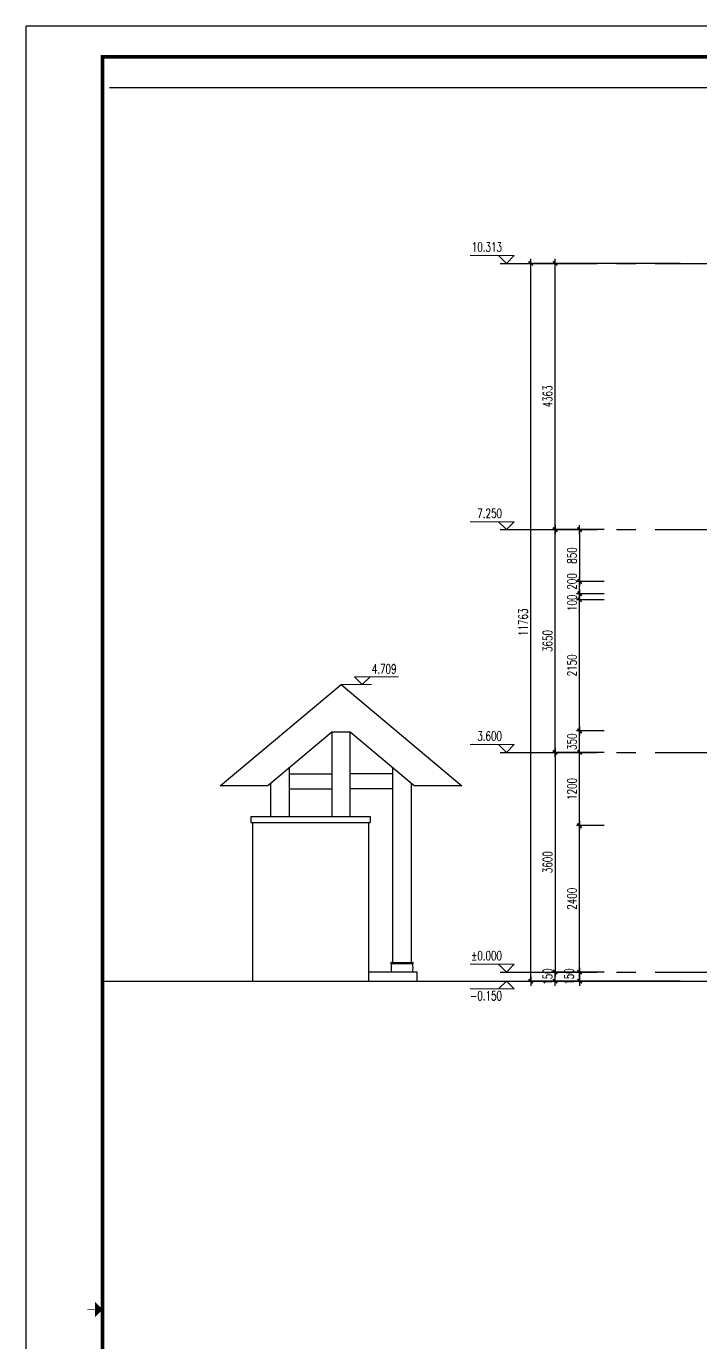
# Model space of a CAD drawing. Extents: x -395226 to -176901, y -140672 to 68263.
# Drawn here: x -274745 to -263698, y -54150 to -32579 of the extents above; entities that cross this region are included whole.
import ezdxf
from ezdxf.enums import TextEntityAlignment as Align

# ---------------------------------------------------------------- set-up
doc = ezdxf.new("R2010")
doc.units = 0
doc.header["$LTSCALE"] = 1000
doc.header["$MEASUREMENT"] = 0
doc.linetypes.add('ACAD_ISO08W100', pattern=[36, 24, -3, 6, -3])
doc.linetypes.add('CENTER', pattern=[50.8, 31.75, -6.35, 6.35, -6.35])
doc.layers.get('0').update_dxf_attribs({"linetype": 'CONTINUOUS'})
doc.layers.get('Defpoints').update_dxf_attribs({"linetype": 'CONTINUOUS'})
for name, color, linetype in [('A-DIM', 201, 'CONTINUOUS'), ('A-DOTE', 8, 'ACAD_ISO08W100'), ('A-FACADE', 5, 'CONTINUOUS'), ('A-LINE', 8, 'CONTINUOUS'), ('A-PUB-DIM', 3, 'CONTINUOUS'), ('A-ROOF', 7, 'CONTINUOUS'), ('A-SITE', 7, 'CONTINUOUS'), ('MAP-B4_5-AD05-01$0$A-WALL', 2, 'CONTINUOUS'), ('图框', 7, 'CONTINUOUS')]:
    doc.layers.add(name, color=color, linetype=linetype)
doc.layers.add('A-LEVEL', color=135, linetype='CONTINUOUS', lineweight=0)
doc.styles.add('DIM_FONT', font='SIMPLEX', dxfattribs={"width": 0.7, "bigfont": 'GBCBIG'})
doc.styles.add('TJHZTXT', font='tjromans.shx', dxfattribs={"width": 0.8, "bigfont": 'tjhztxt.shx'})
doc.styles.add('zjz', font='tjromans.shx', dxfattribs={"width": 0.7, "height": 500, "bigfont": 'tjhztxt.shx'})
doc.dimstyles.new('DIM100', dxfattribs={"dimscale": 100, "dimtxt": 3, "dimasz": 0.01, "dimexe": 1, "dimexo": 1, "dimgap": 1, "dimtad": 1, "dimdec": 0, "dimzin": 0, "dimdsep": 46, "dimtxsty": 'DIM_FONT', "dimblk1": '_DIMX', "dimblk2": '_DIMX', "dimsah": 1, "dimcen": 0.01, "dimclrd": 256, "dimclre": 256, "dimclrt": 7, "dimadec": 0, "dimazin": 0, "dimtfac": 1, "dimtdec": 0, "dimtix": 1, "dimtmove": 2, "dimatfit": 3, "dimldrblk": '_DIMX', "dimfxl": 0, "dimtolj": 1, "dimtzin": 5, "dimarcsym": 0})

# ---------------------------------------------------------------- blocks, each defined once
blk = doc.blocks.new('MAP-B4_5-AD05-01$0$A$C522539DE')
at = {"layer": 'MAP-B4_5-AD05-01$0$A-WALL', "color": 0}
for p, q in [((-278, -15), (-278, -10)), ((-268, 0), (82, 0)), ((82, -25), (-268, -25)), ((92, -15), (92, -10))]:
    blk.add_line(p, q, dxfattribs=at)
for centre, radius, start, end in [((-268, -10), 10, 90, 180), ((-268, -15), 10, 180, 270), ((-50, -91), 223, 162.7687, 197.2313), ((-135, -91), 223, 342.7687, 17.2313), ((82, -10), 10, 0, 90), ((82, -15), 10, 270, 0)]:
    blk.add_arc(centre, radius, start, end, dxfattribs=at)
blk = doc.blocks.new('A$C27EA7CCC')
at = {"layer": 'A-LEVEL', "linetype": 'ByBlock'}
blk.add_lwpolyline([(1018, 509), (509, 0), (0, 509), (2880, 509)], dxfattribs=at)
at = {"layer": 'A-LEVEL', "style": 'zjz', "width": 0.7}
for tag, p in [('-6.000（建筑）', (3635, 1346)), ('-6.300（结构）', (3635, 645))]:
    blk.add_attdef(tag, text='', height=600, dxfattribs=at).set_placement(p, align=Align.RIGHT)
blk = doc.blocks.new('_DIMX')
blk.add_line((-150, 0), (150, 0))
at = {"const_width": 50}
blk.add_lwpolyline([(-70, -70), (70, 70)], dxfattribs=at)
blk = doc.blocks.new('*D740')
at = {"layer": 'A-PUB-DIM', "lineweight": -2}
for p, q in [((-264032, -36463), (-266531, -36463)), ((-266481, -48226), (-266481, -36464)), ((-264032, -48226), (-266531, -48226))]:
    blk.add_line(p, q, dxfattribs=at)
at = {"layer": 'Defpoints', "color": 0}
for p in [(-266481, -36463), (-263982, -36463), (-263982, -48226)]:
    blk.add_point(p, dxfattribs=at)
at = {"layer": 'A-PUB-DIM', "lineweight": -2, "xscale": 0.5, "yscale": 0.5, "zscale": 0.5}
for p, rotation in [((-266481, -36463), 90), ((-266481, -48226), 270)]:
    blk.add_blockref('_DIMX', p, dxfattribs=dict(at, rotation=rotation))
at = {"layer": 'A-PUB-DIM', "insert": (-266606, -42345), "char_height": 150, "attachment_point": 5, "rotation": 90, "style": 'DIM_FONT'}
blk.add_mtext('\\A1;11763', dxfattribs=at)
blk = doc.blocks.new('*D741')
at = {"layer": 'A-PUB-DIM', "lineweight": -2}
for p, q in [((-265532, -44476), (-266131, -44476)), ((-266081, -44477), (-266081, -48076)), ((-265532, -48076), (-266131, -48076))]:
    blk.add_line(p, q, dxfattribs=at)
at = {"layer": 'Defpoints', "color": 0}
for p in [(-265482, -44476), (-266081, -48076), (-265482, -48076)]:
    blk.add_point(p, dxfattribs=at)
at = {"layer": 'A-PUB-DIM', "lineweight": -2, "xscale": 0.5, "yscale": 0.5, "zscale": 0.5}
for p, rotation in [((-266081, -44476), 90), ((-266081, -48076), 270)]:
    blk.add_blockref('_DIMX', p, dxfattribs=dict(at, rotation=rotation))
at = {"layer": 'A-PUB-DIM', "insert": (-266206, -46276), "char_height": 150, "attachment_point": 5, "rotation": 90, "style": 'DIM_FONT'}
blk.add_mtext('\\A1;3600', dxfattribs=at)
blk = doc.blocks.new('*D742')
at = {"layer": 'A-PUB-DIM', "lineweight": -2}
for p, q in [((-265532, -40826), (-266131, -40826)), ((-266081, -44476), (-266081, -40827)), ((-265532, -44476), (-266131, -44476))]:
    blk.add_line(p, q, dxfattribs=at)
at = {"layer": 'Defpoints', "color": 0}
for p in [(-266081, -40826), (-265482, -40826), (-265482, -44476)]:
    blk.add_point(p, dxfattribs=at)
at = {"layer": 'A-PUB-DIM', "lineweight": -2, "xscale": 0.5, "yscale": 0.5, "zscale": 0.5}
for p, rotation in [((-266081, -40826), 90), ((-266081, -44476), 270)]:
    blk.add_blockref('_DIMX', p, dxfattribs=dict(at, rotation=rotation))
at = {"layer": 'A-PUB-DIM', "insert": (-266206, -42651), "char_height": 150, "attachment_point": 5, "rotation": 90, "style": 'DIM_FONT'}
blk.add_mtext('\\A1;3650', dxfattribs=at)
blk = doc.blocks.new('*D743')
at = {"layer": 'A-PUB-DIM', "lineweight": -2}
for p, q in [((-265532, -48076), (-266131, -48076)), ((-266081, -48076), (-266081, -48075)), ((-266081, -48226), (-266081, -48076)), ((-265532, -48226), (-266131, -48226)), ((-266081, -48227), (-266081, -48227))]:
    blk.add_line(p, q, dxfattribs=at)
at = {"layer": 'Defpoints', "color": 0}
for p in [(-266081, -48076), (-265482, -48076), (-265482, -48226)]:
    blk.add_point(p, dxfattribs=at)
at = {"layer": 'A-PUB-DIM', "lineweight": -2, "xscale": 0.5, "yscale": 0.5, "zscale": 0.5}
for p, rotation in [((-266081, -48076), 270), ((-266081, -48226), 90)]:
    blk.add_blockref('_DIMX', p, dxfattribs=dict(at, rotation=rotation))
at = {"layer": 'A-PUB-DIM', "insert": (-266206, -48151), "char_height": 150, "attachment_point": 5, "rotation": 90, "style": 'DIM_FONT'}
blk.add_mtext('\\A1;150', dxfattribs=at)
blk = doc.blocks.new('*D744')
at = {"layer": 'A-DIM', "lineweight": -2}
for p, q in [((-265281, -48076), (-265731, -48076)), ((-265681, -48226), (-265681, -48077)), ((-265281, -48226), (-265731, -48226))]:
    blk.add_line(p, q, dxfattribs=at)
at = {"layer": 'Defpoints', "color": 0}
for p in [(-265681, -48076), (-265231, -48076), (-265231, -48226)]:
    blk.add_point(p, dxfattribs=at)
at = {"layer": 'A-DIM', "lineweight": -2, "xscale": 0.5, "yscale": 0.5, "zscale": 0.5}
for p, rotation in [((-265681, -48076), 90), ((-265681, -48226), 270)]:
    blk.add_blockref('_DIMX', p, dxfattribs=dict(at, rotation=rotation))
at = {"layer": 'A-DIM', "insert": (-265853, -48151), "char_height": 150, "attachment_point": 5, "rotation": 90, "style": 'DIM_FONT'}
blk.add_mtext('\\A1;150', dxfattribs=at)
blk = doc.blocks.new('*D745')
at = {"layer": 'A-DIM', "lineweight": -2}
for p, q in [((-265281, -45676), (-265731, -45676)), ((-265681, -48076), (-265681, -45677)), ((-265281, -48076), (-265731, -48076))]:
    blk.add_line(p, q, dxfattribs=at)
at = {"layer": 'Defpoints', "color": 0}
for p in [(-265681, -45676), (-265231, -45676), (-265231, -48076)]:
    blk.add_point(p, dxfattribs=at)
at = {"layer": 'A-DIM', "lineweight": -2, "xscale": 0.5, "yscale": 0.5, "zscale": 0.5}
for p, rotation in [((-265681, -45676), 90), ((-265681, -48076), 270)]:
    blk.add_blockref('_DIMX', p, dxfattribs=dict(at, rotation=rotation))
at = {"layer": 'A-DIM', "insert": (-265806, -46876), "char_height": 150, "attachment_point": 5, "rotation": 90, "style": 'DIM_FONT'}
blk.add_mtext('\\A1;2400', dxfattribs=at)
blk = doc.blocks.new('*D746')
at = {"layer": 'A-DIM', "lineweight": -2}
for p, q in [((-265281, -44476), (-265731, -44476)), ((-265681, -45676), (-265681, -44477)), ((-265281, -45676), (-265731, -45676))]:
    blk.add_line(p, q, dxfattribs=at)
at = {"layer": 'Defpoints', "color": 0}
for p in [(-265681, -44476), (-265231, -44476), (-265231, -45676)]:
    blk.add_point(p, dxfattribs=at)
at = {"layer": 'A-DIM', "lineweight": -2, "xscale": 0.5, "yscale": 0.5, "zscale": 0.5}
for p, rotation in [((-265681, -44476), 90), ((-265681, -45676), 270)]:
    blk.add_blockref('_DIMX', p, dxfattribs=dict(at, rotation=rotation))
at = {"layer": 'A-DIM', "insert": (-265806, -45076), "char_height": 150, "attachment_point": 5, "rotation": 90, "style": 'DIM_FONT'}
blk.add_mtext('\\A1;1200', dxfattribs=at)
blk = doc.blocks.new('*D747')
at = {"layer": 'A-DIM', "lineweight": -2}
for p, q in [((-265281, -44126), (-265731, -44126)), ((-265681, -44126), (-265681, -44125)), ((-265681, -44476), (-265681, -44126)), ((-265281, -44476), (-265731, -44476)), ((-265681, -44477), (-265681, -44477))]:
    blk.add_line(p, q, dxfattribs=at)
at = {"layer": 'Defpoints', "color": 0}
for p in [(-265681, -44126), (-265231, -44126), (-265231, -44476)]:
    blk.add_point(p, dxfattribs=at)
at = {"layer": 'A-DIM', "lineweight": -2, "xscale": 0.5, "yscale": 0.5, "zscale": 0.5}
for p, rotation in [((-265681, -44126), 270), ((-265681, -44476), 90)]:
    blk.add_blockref('_DIMX', p, dxfattribs=dict(at, rotation=rotation))
at = {"layer": 'A-DIM', "insert": (-265806, -44301), "char_height": 150, "attachment_point": 5, "rotation": 90, "style": 'DIM_FONT'}
blk.add_mtext('\\A1;350', dxfattribs=at)
blk = doc.blocks.new('*D748')
at = {"layer": 'A-DIM', "lineweight": -2}
for p, q in [((-265281, -41976), (-265731, -41976)), ((-265681, -44126), (-265681, -41977)), ((-265281, -44126), (-265731, -44126))]:
    blk.add_line(p, q, dxfattribs=at)
at = {"layer": 'Defpoints', "color": 0}
for p in [(-265681, -41976), (-265231, -41976), (-265231, -44126)]:
    blk.add_point(p, dxfattribs=at)
at = {"layer": 'A-DIM', "lineweight": -2, "xscale": 0.5, "yscale": 0.5, "zscale": 0.5}
for p, rotation in [((-265681, -41976), 90), ((-265681, -44126), 270)]:
    blk.add_blockref('_DIMX', p, dxfattribs=dict(at, rotation=rotation))
at = {"layer": 'A-DIM', "insert": (-265806, -43051), "char_height": 150, "attachment_point": 5, "rotation": 90, "style": 'DIM_FONT'}
blk.add_mtext('\\A1;2150', dxfattribs=at)
blk = doc.blocks.new('*D749')
at = {"layer": 'A-DIM', "lineweight": -2}
for p, q in [((-265281, -41876), (-265731, -41876)), ((-265281, -41976), (-265731, -41976)), ((-265681, -41876), (-265681, -41875)), ((-265681, -41976), (-265681, -41876)), ((-265681, -41977), (-265681, -41977))]:
    blk.add_line(p, q, dxfattribs=at)
at = {"layer": 'Defpoints', "color": 0}
for p in [(-265681, -41876), (-265231, -41876), (-265231, -41976)]:
    blk.add_point(p, dxfattribs=at)
at = {"layer": 'A-DIM', "lineweight": -2, "xscale": 0.5, "yscale": 0.5, "zscale": 0.5}
for p, rotation in [((-265681, -41876), 270), ((-265681, -41976), 90)]:
    blk.add_blockref('_DIMX', p, dxfattribs=dict(at, rotation=rotation))
at = {"layer": 'A-DIM', "insert": (-265806, -42026), "char_height": 150, "attachment_point": 5, "rotation": 90, "style": 'DIM_FONT'}
blk.add_mtext('\\A1;100', dxfattribs=at)
blk = doc.blocks.new('*D750')
at = {"layer": 'A-DIM', "lineweight": -2}
for p, q in [((-265281, -41676), (-265731, -41676)), ((-265681, -41876), (-265681, -41677)), ((-265281, -41876), (-265731, -41876))]:
    blk.add_line(p, q, dxfattribs=at)
at = {"layer": 'Defpoints', "color": 0}
for p in [(-265681, -41676), (-265231, -41676), (-265231, -41876)]:
    blk.add_point(p, dxfattribs=at)
at = {"layer": 'A-DIM', "lineweight": -2, "xscale": 0.5, "yscale": 0.5, "zscale": 0.5}
for p, rotation in [((-265681, -41676), 90), ((-265681, -41876), 270)]:
    blk.add_blockref('_DIMX', p, dxfattribs=dict(at, rotation=rotation))
at = {"layer": 'A-DIM', "insert": (-265806, -41676), "char_height": 150, "attachment_point": 5, "rotation": 90, "style": 'DIM_FONT'}
blk.add_mtext('\\A1;200', dxfattribs=at)
blk = doc.blocks.new('*D751')
at = {"layer": 'A-PUB-DIM', "lineweight": -2}
for p, q in [((-265532, -36463), (-266131, -36463)), ((-266081, -40826), (-266081, -36464)), ((-265532, -40826), (-266131, -40826))]:
    blk.add_line(p, q, dxfattribs=at)
at = {"layer": 'Defpoints', "color": 0}
for p in [(-266081, -36463), (-265482, -36463), (-265482, -40826)]:
    blk.add_point(p, dxfattribs=at)
at = {"layer": 'A-PUB-DIM', "lineweight": -2, "xscale": 0.5, "yscale": 0.5, "zscale": 0.5}
for p, rotation in [((-266081, -36463), 90), ((-266081, -40826), 270)]:
    blk.add_blockref('_DIMX', p, dxfattribs=dict(at, rotation=rotation))
at = {"layer": 'A-PUB-DIM', "insert": (-266206, -38645), "char_height": 150, "attachment_point": 5, "rotation": 90, "style": 'DIM_FONT'}
blk.add_mtext('\\A1;4363', dxfattribs=at)
blk = doc.blocks.new('*D814')
at = {"layer": 'A-DIM', "lineweight": -2}
for p, q in [((-265281, -40826), (-265731, -40826)), ((-265681, -40827), (-265681, -41676)), ((-265281, -41676), (-265731, -41676))]:
    blk.add_line(p, q, dxfattribs=at)
at = {"layer": 'Defpoints', "color": 0}
for p in [(-265231, -40826), (-265681, -41676), (-265231, -41676)]:
    blk.add_point(p, dxfattribs=at)
at = {"layer": 'A-DIM', "lineweight": -2, "xscale": 0.5, "yscale": 0.5, "zscale": 0.5}
for p, rotation in [((-265681, -40826), 90), ((-265681, -41676), 270)]:
    blk.add_blockref('_DIMX', p, dxfattribs=dict(at, rotation=rotation))
at = {"layer": 'A-DIM', "insert": (-265806, -41251), "char_height": 150, "attachment_point": 5, "rotation": 90, "style": 'DIM_FONT'}
blk.add_mtext('\\A1;850', dxfattribs=at)
blk = doc.blocks.new('TJAD_TK_A0')
at = {"layer": '图框'}
for p in [(2162, 399.3), (973, -441.7)]:
    blk.add_line(p, (973, 399.3), dxfattribs=at)
at = {"layer": '图框', "const_width": 1.2}
blk.add_lwpolyline([(2152, -431.7), (2152, 389.3), (998, 389.3), (998, -431.7)], close=True, dxfattribs=at)
at = {"layer": '图框', "const_width": 0.3}
blk.add_lwpolyline([(995.5, -21.2), (993, -21.2)], dxfattribs=at)
at = {"layer": '图框'}
blk.add_solid([(995.5, -23.7), (995.5, -18.7), (998, -21.2)], dxfattribs=at)

msp = doc.modelspace()

# ---------------------------------------------------------------- linework, layer by layer
at = {"layer": 'A-DOTE', "linetype": 'CENTER', "ltscale": 0.05}
for p, q in [((-266980.5, -36463), (-257339.7, -36463)), ((-266980.5, -40826.3), (-256855.5, -40826.3)), ((-266980.5, -44476.3), (-257405.5, -44476.3)), ((-266980.5, -48076.3), (-225080.5, -48076.3))]:
    msp.add_line(p, q, dxfattribs=at)
at = {"layer": 'A-FACADE'}
for p, q in [((-269739.7, -44145.5), (-269739.7, -45526.3)), ((-269439.7, -45526.3), (-269439.7, -44145.5)), ((-270439.7, -44732.9), (-270439.7, -45526.3)), ((-268739.7, -47919.3), (-268739.7, -44732.9)), ((-270739.7, -45526.3), (-270739.7, -44984.6)), ((-268439.7, -44984.6), (-268439.7, -47919.3)), ((-271064.7, -45526.3), (-269114.7, -45526.3)), ((-271064.7, -45526.3), (-271064.7, -45626.3)), ((-271064.7, -45626.3), (-269114.7, -45626.3)), ((-271039.7, -45626.3), (-271039.7, -48226.3)), ((-269139.7, -45626.3), (-269139.7, -48226.3)), ((-269114.7, -45526.3), (-269114.7, -45626.3))]:
    msp.add_line(p, q, dxfattribs=at)
for points in [[(-270439.7, -44826.3), (-269739.7, -44826.3)], [(-268739.7, -44826.3), (-269439.7, -44826.3)], [(-270439.7, -45076.3), (-269739.7, -45076.3)], [(-268739.7, -45076.3), (-269439.7, -45076.3)], [(-268339.7, -48226.3), (-268339.7, -48076.3), (-269139.7, -48076.3)]]:
    msp.add_lwpolyline(points, dxfattribs=at)
at = {"layer": 'A-LEVEL', "linetype": 'ByBlock'}
msp.add_line((-269589.7, -43367), (-269089.7, -43367), dxfattribs=at)
at = {"layer": 'A-LINE'}
msp.add_line((-273380.5, -33579.1), (-219680.5, -33579.1), dxfattribs=at)
at = {"layer": 'A-ROOF'}
msp.add_lwpolyline([(-268390, -45026.3), (-269439.7, -44145.5), (-269739.7, -44145.5), (-270789.4, -45026.3), (-271567.2, -45026.3), (-269589.7, -43367), (-267612.1, -45026.3)], close=True, dxfattribs=at)
at = {"layer": 'A-SITE', "ltscale": 0.05}
msp.add_lwpolyline([(-273494.7, -48226.3), (-219794.7, -48226.3)], dxfattribs=at)

# ---------------------------------------------------------------- block references
at = {"layer": 'A-FACADE'}
msp.add_blockref('MAP-B4_5-AD05-01$0$A$C522539DE', (-268497.2, -47919.3), dxfattribs=at)
at = {"layer": 'A-LEVEL', "linetype": 'ByBlock'}
ref = msp.add_blockref('A$C27EA7CCC', (-266753.2, -36463), dxfattribs=dict(at, xscale=-0.25, yscale=0.25, zscale=0.25))
ref.add_attrib('-6.000（建筑）', '10.313', dxfattribs={"height": 150, "style": 'TJHZTXT', "width": 0.7}).set_placement((-266952.4, -36270.6), align=Align.RIGHT)
ref = msp.add_blockref('A$C27EA7CCC', (-266753.2, -40826.3), dxfattribs=dict(at, xscale=-0.25, yscale=0.25, zscale=0.25))
ref.add_attrib('-6.000（建筑）', '7.250', dxfattribs={"height": 150, "style": 'TJHZTXT', "width": 0.7}).set_placement((-266952.4, -40633.9), align=Align.RIGHT)
ref = msp.add_blockref('A$C27EA7CCC', (-269367.9, -43367), dxfattribs=dict(at, xscale=0.25, yscale=0.25, zscale=0.25))
ref.add_attrib('-6.000（建筑）', '4.709', dxfattribs={"height": 150, "style": 'TJHZTXT', "width": 0.7}).set_placement((-268679.7, -43183.3), align=Align.RIGHT)
ref = msp.add_blockref('A$C27EA7CCC', (-266753.2, -44476.3), dxfattribs=dict(at, xscale=-0.25, yscale=0.25, zscale=0.25))
ref.add_attrib('-6.000（建筑）', '3.600', dxfattribs={"height": 150, "style": 'TJHZTXT', "width": 0.7}).set_placement((-266952.4, -44283.9), align=Align.RIGHT)
ref = msp.add_blockref('A$C27EA7CCC', (-266753.2, -48076.3), dxfattribs=dict(at, xscale=-0.25, yscale=0.25, zscale=0.25))
ref.add_attrib('-6.000（建筑）', '%%p0.000', dxfattribs={"height": 150, "style": 'TJHZTXT', "width": 0.7}).set_placement((-266952.4, -47883.9), align=Align.RIGHT)
ref = msp.add_blockref('A$C27EA7CCC', (-266753.2, -48226.8), dxfattribs=dict(at, xscale=0.25, yscale=0.25, zscale=0.25, rotation=180))
ref.add_attrib('-6.000（建筑）', '-0.150', dxfattribs={"height": 150, "style": 'TJHZTXT', "width": 0.7}).set_placement((-266952.4, -48540.4), align=Align.RIGHT)
at = {"layer": '图框', "xscale": 50, "yscale": 50, "zscale": 50}
msp.add_blockref('TJAD_TK_A0', (-323394.7, -52544), dxfattribs=at)

# ---------------------------------------------------------------- dimensions: what is measured, and where the dimension line sits
at = {"layer": 'A-DIM'}
for p1, p2, distance, picture, middle in [((-265230.5, -40826.3), (-265230.5, -41676.3), -450, '*D814', (-265805.5, -41251.3)), ((-265230.5, -44126.3), (-265230.5, -41976.3), 450, '*D748', (-265805.5, -43051.3)), ((-265230.5, -44476.3), (-265230.5, -44126.3), 450, '*D747', (-265805.5, -44301.3)), ((-265230.5, -45676.3), (-265230.5, -44476.3), 450, '*D746', (-265805.5, -45076.3)), ((-265230.5, -48076.3), (-265230.5, -45676.3), 450, '*D745', (-265805.5, -46876.3))]:
    dim = msp.add_aligned_dim(p1=p1, p2=p2, distance=distance, dimstyle='DIM100', override={"dimscale": 50, "dimclrt": 256}, dxfattribs=at)
    dim.commit()
    dim.dimension.update_dxf_attribs({"geometry": picture, "text_midpoint": middle})
for base, p1, p2, picture, middle in [((-265680.5, -41676.3), (-265230.5, -41876.3), (-265230.5, -41676.3), '*D750', (-265805.5, -41676.3)), ((-265680.5, -41876.3), (-265230.5, -41976.3), (-265230.5, -41876.3), '*D749', (-265805.5, -42026.3)), ((-265680.5, -48076.3), (-265230.5, -48226.3), (-265230.5, -48076.3), '*D744', (-265853, -48151.3))]:
    dim = msp.add_linear_dim(base=base, p1=p1, p2=p2, angle=90, dimstyle='DIM100', override={"dimscale": 50, "dimclrt": 256}, dxfattribs=at)
    dim.commit()
    dim.dimension.update_dxf_attribs({"geometry": picture, "text_midpoint": middle, "dimtype": 129})
at = {"layer": 'A-PUB-DIM'}
for base, p1, p2, angle, picture, middle in [((-266480.5, -36463), (-263982.4, -48226.3), (-263982.4, -36463), 270, '*D740', (-266605.5, -42344.7)), ((-266080.5, -36463), (-265481.9, -40826.3), (-265481.9, -36463), 270, '*D751', (-266205.5, -38644.7)), ((-266080.5, -40826.3), (-265481.9, -44476.3), (-265481.9, -40826.3), 270, '*D742', (-266205.5, -42651.3)), ((-266080.5, -48076.3), (-265481.9, -44476.3), (-265481.9, -48076.3), 90, '*D741', (-266205.5, -46276.3)), ((-266080.5, -48076.3), (-265481.9, -48226.3), (-265481.9, -48076.3), 270, '*D743', (-266205.5, -48151.3))]:
    dim = msp.add_linear_dim(base=base, p1=p1, p2=p2, angle=angle, dimstyle='DIM100', override={"dimscale": 50, "dimclrt": 256}, dxfattribs=at)
    dim.commit()
    dim.dimension.update_dxf_attribs({"geometry": picture, "text_midpoint": middle})

doc.saveas('drawing.dxf')
